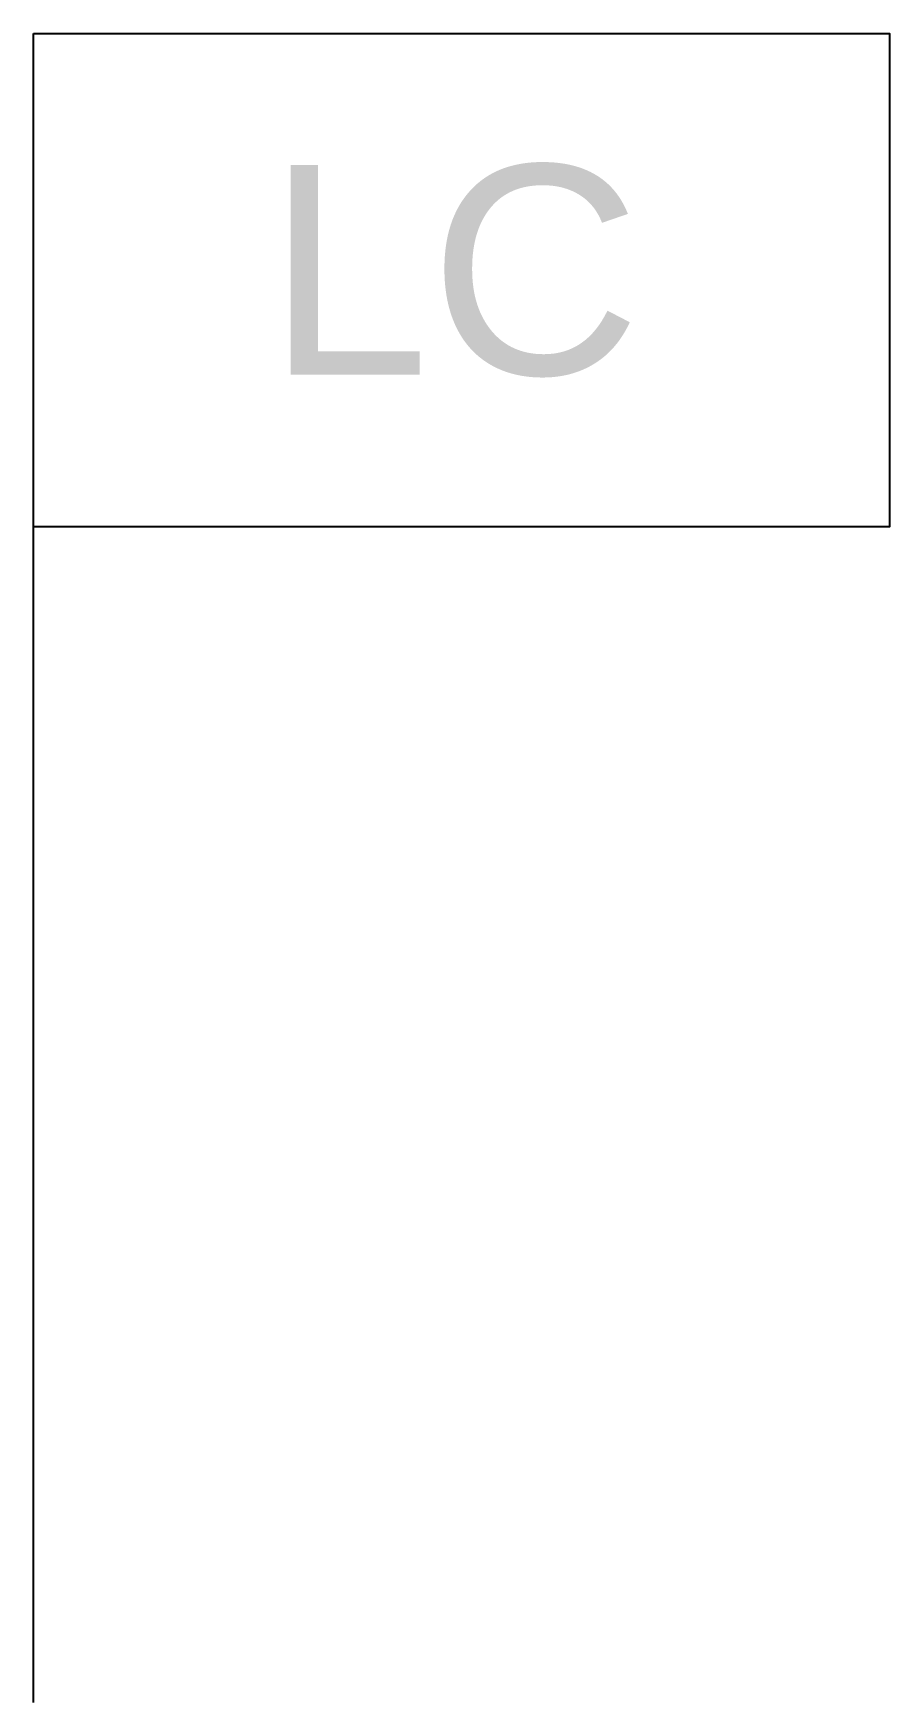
# Model space of a CAD drawing. Header units: feet. Extents: x 0 to 0.196, y 0 to 0.382.
import ezdxf
from ezdxf.enums import TextEntityAlignment as Align

# ---------------------------------------------------------------- set-up
doc = ezdxf.new("R2010")
doc.units = ezdxf.units.FT
doc.header["$MEASUREMENT"] = 0
doc.styles.add('Style-Arial', font='arial.ttf')

msp = doc.modelspace()

# ---------------------------------------------------------------- linework, layer by layer
msp.add_line((0, 0), (0, 0.3816))
at = {"flags": 128}
msp.add_lwpolyline([(0, 0.3816), (0.1956, 0.3816), (0.1956, 0.2688), (0, 0.2688)], dxfattribs=at)

# ---------------------------------------------------------------- texts
at = {"style": 'Style-Arial'}
msp.add_text('LC', height=0.047873, dxfattribs=at).set_placement((0.09605, 0.32754), align=Align.MIDDLE_CENTER)

doc.saveas('drawing.dxf')
